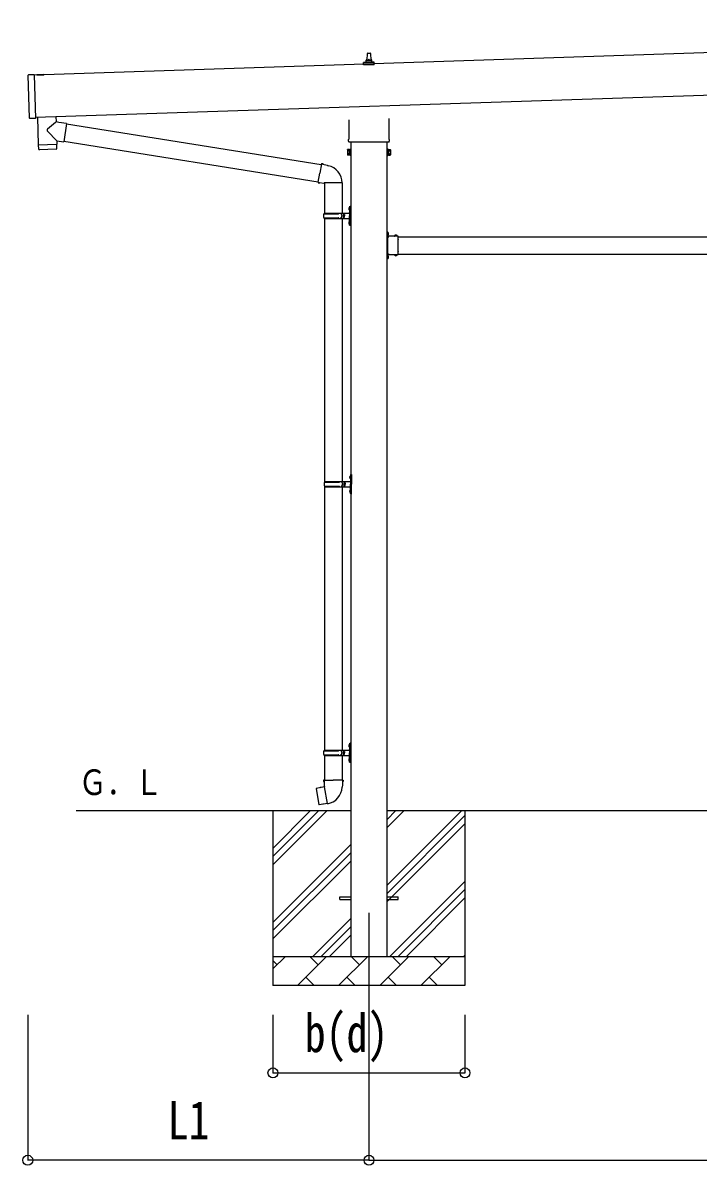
# Model space of a CAD drawing. Units: millimetres, scale not verified. Extents: x -16820 to 16820, y -11880 to 11880.
# Drawn here: x -814 to 1508, y -9415 to -5490 of the extents above; entities that cross this region are included whole.
import ezdxf
from ezdxf.enums import TextEntityAlignment as Align

# ---------------------------------------------------------------- set-up
doc = ezdxf.new("R2010")
doc.units = ezdxf.units.MM
doc.header["$LTSCALE"] = 50
for name, color, linetype in [('0-3_YKK_12', 2, 'Continuous'), ('0-4_YKK_13', 4, 'Continuous'), ('0-5_YKK_A1', 4, 'Continuous'), ('0-6_YKK_D', 6, 'Continuous')]:
    doc.layers.add(name, color=color, linetype=linetype)
doc.styles.add('ＭＳ ゴシック', font='')
doc.styles.get('ＭＳ ゴシック').set_extended_font_data('MS Gothic')

msp = doc.modelspace()

# ---------------------------------------------------------------- linework, layer by layer
at = {"layer": '0-3_YKK_12'}
msp.add_line((376.06, -8548), (376.06, -9048), dxfattribs=at)
at = {"layer": '0-4_YKK_13'}
for p, q in [((370.06, -5618.74), (370.78, -5595.21)), ((371.78, -5594.24), (380.33, -5594.24)), ((381.33, -5595.21), (382.06, -5618.74)), ((357.81, -5634.24), (357.81, -5626.53)), ((394.31, -5634.24), (357.81, -5634.24)), ((358.19, -5625.74), (393.93, -5625.74)), ((358.57, -5625.55), (365.29, -5623.92)), ((365.68, -5623.74), (386.44, -5623.74)), ((366.06, -5622.95), (366.06, -5618.74)), ((367.06, -5618.74), (385.06, -5618.74)), ((386.06, -5622.95), (386.06, -5618.74)), ((393.54, -5625.55), (386.82, -5623.92)), ((394.31, -5634.24), (394.31, -5626.53)), ((-790.15, -5818.04), (-795.08, -5670.12)), ((-775.13, -5668.45), (-794.11, -5669.08)), ((-741.13, -5667.54), (-765.62, -5668.35)), ((-699.66, -5812.44), (-699.05, -5830.62)), ((-663.45, -5835.68), (-672.42, -5898.75)), ((-663.71, -5837.51), (212.19, -5976.96)), ((307.76, -5888.23), (307.76, -5823.68)), ((444.36, -5819.13), (444.36, -5888.23)), ((-696.9, -5895.27), (-728.39, -5862.75)), ((-760.43, -5910.41), (-759.76, -5923.44)), ((-699.16, -5924.37), (-756.67, -5926.29)), ((-755.96, -5909.26), (-755.91, -5910.26)), ((-700.99, -5907.42), (-700.98, -5908.42)), ((-696.9, -5895.27), (-672.42, -5898.75)), ((-696.9, -5895.27), (-696.5, -5907.27)), ((-672.16, -5896.92), (201.77, -6036.06)), ((302.06, -5926.5), (302.82, -5925.19)), ((306.06, -5897), (306.06, -5891.5)), ((443.99, -5900.5), (308.12, -5900.5)), ((446.06, -5891.5), (446.06, -5897)), ((450.06, -5926.5), (449.3, -5925.19)), ((302.06, -5926.5), (302.06, -5943.5)), ((302.06, -5943.5), (302.82, -5944.81)), ((309.06, -5930.09), (302.82, -5930.09)), ((309.06, -5939.91), (302.82, -5939.91)), ((309.06, -5944.81), (302.82, -5944.81)), ((311.56, -5944.2), (309.06, -5944.2)), ((440.56, -5944.2), (443.06, -5944.2)), ((443.06, -5930.09), (449.3, -5930.09)), ((443.06, -5939.91), (449.3, -5939.91)), ((443.06, -5944.81), (449.3, -5944.81)), ((450.06, -5943.5), (449.3, -5944.81)), ((450.06, -5926.5), (450.06, -5943.5)), ((212.51, -5975.15), (206.98, -6006.51)), ((212.51, -5975.15), (213.65, -5973.16)), ((213.65, -5973.16), (217.21, -5973.79)), ((217.21, -5973.79), (217.63, -5976.14)), ((232.14, -5978.96), (233.83, -5980.59)), ((233.83, -5980.59), (235.95, -5981.04)), ((201.45, -6037.88), (206.98, -6006.51)), ((201.45, -6037.88), (201.84, -6040.13)), ((201.45, -6037.88), (206.6, -6038.69)), ((201.84, -6040.13), (205.41, -6040.76)), ((205.41, -6040.76), (206.6, -6038.69)), ((206.6, -6038.69), (221.2, -6041.01)), ((221.2, -6041.01), (223.41, -6040.02)), ((283.71, -6040.42), (222.52, -6040.42)), ((223.56, -6040.42), (223.56, -6144)), ((283.56, -6040.42), (283.56, -6144)), ((309.56, -6121), (312.56, -6119.5)), ((309.56, -6121), (309.56, -6153)), ((312.56, -6119.5), (312.56, -6153)), ((312.56, -6119.5), (313.56, -6119.5)), ((313.56, -6119.5), (313.56, -6153)), ((220.56, -6146), (270.89, -6146)), ((220.56, -6160), (270.89, -6160)), ((221.56, -6144), (307.56, -6144)), ((221.56, -6144), (221.56, -6146)), ((221.56, -6162), (221.56, -6160)), ((280.56, -6144), (280.56, -6148.5)), ((280.56, -6148.5), (282.56, -6148.5)), ((280.56, -6162), (280.56, -6157.5)), ((280.56, -6157.5), (282.56, -6157.5)), ((282.56, -6148.5), (282.56, -6153)), ((282.56, -6157.5), (282.56, -6153)), ((288.56, -6144), (288.56, -6153)), ((288.56, -6148.5), (291.56, -6148.5)), ((288.56, -6162), (288.56, -6153)), ((288.56, -6157.5), (291.56, -6157.5)), ((291.56, -6148.5), (291.56, -6153)), ((291.56, -6157.5), (291.56, -6153)), ((307.26, -6126.85), (309.3, -6127.85)), ((308.53, -6124.85), (309.16, -6124.85)), ((308.53, -6124.85), (308.53, -6133.15)), ((308.53, -6133.15), (309.16, -6133.15)), ((309.16, -6124.85), (309.16, -6133.15)), ((309.16, -6124.85), (309.56, -6125.25)), ((309.16, -6133.15), (309.56, -6132.75)), ((309.3, -6127.85), (309.91, -6129)), ((309.56, -6125.25), (309.56, -6132.75)), ((309.56, -6185), (309.56, -6153)), ((312.56, -6186.5), (312.56, -6153)), ((313.56, -6186.5), (313.56, -6153)), ((221.56, -6162), (307.56, -6162)), ((223.56, -6162), (223.56, -7066.5)), ((283.56, -6162), (283.56, -7066.5)), ((307.26, -6174.85), (309.3, -6175.85)), ((308.53, -6172.85), (309.16, -6172.85)), ((308.53, -6172.85), (308.53, -6181.15)), ((308.53, -6181.15), (309.16, -6181.15)), ((309.16, -6172.85), (309.16, -6181.15)), ((309.16, -6172.85), (309.56, -6173.25)), ((309.16, -6181.15), (309.56, -6180.75)), ((309.3, -6175.85), (309.91, -6177)), ((309.56, -6173.25), (309.56, -6180.75)), ((309.56, -6185), (312.56, -6186.5)), ((312.56, -6186.5), (313.56, -6186.5)), ((440.16, -6207.5), (438.56, -6207.5)), ((438.56, -6212), (440.16, -6212)), ((440.16, -6213), (438.56, -6213)), ((444.26, -6215), (438.56, -6215)), ((440.16, -6217), (438.56, -6217)), ((438.56, -6218), (440.16, -6218)), ((440.16, -6224.46), (440.16, -6207.5)), ((440.16, -6210.97), (440.16, -6219.04)), ((440.16, -6213.87), (442.82, -6212.55)), ((440.16, -6216.13), (442.82, -6217.45)), ((476.56, -6222.9), (440.16, -6222.9)), ((440.56, -6224.5), (443.56, -6224.5)), ((440.56, -6233.29), (440.56, -6226.5)), ((440.56, -6275.29), (440.56, -6234.71)), ((441.02, -6210.27), (440.86, -6210.27)), ((441.02, -6219.74), (440.86, -6219.74)), ((463.82, -6222.04), (463.82, -6222.2)), ((472.59, -6222.9), (464.52, -6222.9)), ((467.43, -6222.9), (466.11, -6220.24)), ((469.68, -6222.9), (471.01, -6220.24)), ((473.29, -6222.04), (473.29, -6222.2)), ((476.56, -6233.29), (476.56, -6222.9)), ((476.56, -6275.29), (476.56, -6234.71)), ((440.56, -6283.5), (440.56, -6276.71)), ((476.56, -6287.1), (476.56, -6276.71)), ((440.16, -6293), (438.56, -6293)), ((440.16, -6297), (438.56, -6297)), ((440.16, -6302.5), (438.56, -6302.5)), ((440.16, -6302.5), (440.16, -6285.54)), ((476.56, -6287.1), (440.16, -6287.1)), ((440.16, -6290.97), (440.16, -6299.04)), ((440.16, -6293.87), (442.82, -6292.55)), ((440.16, -6296.13), (442.82, -6297.45)), ((443.56, -6285.5), (440.56, -6285.5)), ((441.02, -6290.27), (440.86, -6290.27)), ((441.02, -6299.74), (440.86, -6299.74)), ((463.82, -6287.96), (463.82, -6287.8)), ((472.59, -6287.1), (464.52, -6287.1)), ((467.43, -6287.1), (466.11, -6289.76)), ((469.68, -6287.1), (471.01, -6289.76)), ((473.29, -6287.96), (473.29, -6287.8)), ((309.76, -7049.35), (311.8, -7050.35)), ((311.03, -7047.35), (311.66, -7047.35)), ((311.03, -7047.35), (311.03, -7055.65)), ((311.03, -7055.65), (311.66, -7055.65)), ((311.66, -7047.35), (311.66, -7055.65)), ((311.66, -7047.35), (312.06, -7047.75)), ((311.66, -7055.65), (312.06, -7055.25)), ((311.8, -7050.35), (312.41, -7051.5)), ((312.06, -7043.5), (315.06, -7042)), ((312.06, -7043.5), (312.06, -7075.5)), ((312.06, -7047.75), (312.06, -7055.25)), ((315.06, -7042), (315.06, -7075.5)), ((315.06, -7042), (316.06, -7042)), ((316.06, -7042), (316.06, -7075.5)), ((223.06, -7068.5), (273.39, -7068.5)), ((223.06, -7082.5), (273.39, -7082.5)), ((223.56, -7084.49), (223.56, -7989)), ((224.06, -7066.5), (310.06, -7066.5)), ((224.06, -7066.5), (224.06, -7068.5)), ((224.06, -7084.5), (224.06, -7082.5)), ((224.06, -7084.5), (310.06, -7084.5)), ((283.06, -7066.5), (283.06, -7071)), ((283.06, -7071), (285.06, -7071)), ((283.06, -7084.5), (283.06, -7080)), ((283.06, -7080), (285.06, -7080)), ((283.56, -7084.49), (283.56, -7989)), ((285.06, -7071), (285.06, -7075.5)), ((285.06, -7080), (285.06, -7075.5)), ((291.06, -7066.5), (291.06, -7075.5)), ((291.06, -7071), (294.06, -7071)), ((291.06, -7084.5), (291.06, -7075.5)), ((291.06, -7080), (294.06, -7080)), ((294.06, -7071), (294.06, -7075.5)), ((294.06, -7080), (294.06, -7075.5)), ((309.76, -7097.35), (311.8, -7098.35)), ((311.03, -7095.35), (311.66, -7095.35)), ((311.03, -7095.35), (311.03, -7103.65)), ((311.03, -7103.65), (311.66, -7103.65)), ((311.66, -7095.35), (311.66, -7103.65)), ((311.66, -7095.35), (312.06, -7095.75)), ((311.66, -7103.65), (312.06, -7103.25)), ((311.8, -7098.35), (312.41, -7099.5)), ((312.06, -7107.5), (312.06, -7075.5)), ((312.06, -7095.75), (312.06, -7103.25)), ((315.06, -7109), (315.06, -7075.5)), ((316.06, -7109), (316.06, -7075.5)), ((312.06, -7107.5), (315.06, -7109)), ((315.06, -7109), (316.06, -7109)), ((309.56, -7966), (312.56, -7964.5)), ((309.56, -7966), (309.56, -7998)), ((312.56, -7964.5), (312.56, -7998)), ((312.56, -7964.5), (313.56, -7964.5)), ((313.56, -7964.5), (313.56, -7998)), ((220.56, -7991), (270.89, -7991)), ((220.56, -8005), (270.89, -8005)), ((221.56, -7989), (307.56, -7989)), ((221.56, -7989), (221.56, -7991)), ((221.56, -8007), (221.56, -8005)), ((280.56, -7989), (280.56, -7993.5)), ((280.56, -7993.5), (282.56, -7993.5)), ((280.56, -8007), (280.56, -8002.5)), ((280.56, -8002.5), (282.56, -8002.5)), ((282.56, -7993.5), (282.56, -7998)), ((282.56, -8002.5), (282.56, -7998)), ((288.56, -7989), (288.56, -7998)), ((288.56, -7993.5), (291.56, -7993.5)), ((288.56, -8007), (288.56, -7998)), ((288.56, -8002.5), (291.56, -8002.5)), ((291.56, -7993.5), (291.56, -7998)), ((291.56, -8002.5), (291.56, -7998)), ((307.26, -7971.85), (309.3, -7972.85)), ((308.53, -7969.85), (309.16, -7969.85)), ((308.53, -7969.85), (308.53, -7978.15)), ((308.53, -7978.15), (309.16, -7978.15)), ((309.16, -7969.85), (309.16, -7978.15)), ((309.16, -7969.85), (309.56, -7970.25)), ((309.16, -7978.15), (309.56, -7977.75)), ((309.3, -7972.85), (309.91, -7974)), ((309.56, -7970.25), (309.56, -7977.75)), ((309.56, -8030), (309.56, -7998)), ((312.56, -8031.5), (312.56, -7998)), ((313.56, -8031.5), (313.56, -7998)), ((221.56, -8007), (307.56, -8007)), ((223.56, -8007), (223.56, -8091.93)), ((283.56, -8007), (283.56, -8091.93)), ((307.26, -8019.85), (309.3, -8020.85)), ((308.53, -8017.85), (309.16, -8017.85)), ((308.53, -8017.85), (308.53, -8026.15)), ((308.53, -8026.15), (309.16, -8026.15)), ((309.16, -8017.85), (309.16, -8026.15)), ((309.16, -8017.85), (309.56, -8018.25)), ((309.16, -8026.15), (309.56, -8025.75)), ((309.3, -8020.85), (309.91, -8022)), ((309.56, -8018.25), (309.56, -8025.75)), ((309.56, -8030), (312.56, -8031.5)), ((312.56, -8031.5), (313.56, -8031.5)), ((195.1, -8120.38), (194.29, -8121.55)), ((194.29, -8121.55), (203.91, -8176.11)), ((222.97, -8115.13), (195.1, -8120.38)), ((207.84, -8117.78), (207.63, -8118.02)), ((221.71, -8091.93), (219.56, -8092.71)), ((219.56, -8092.71), (219.56, -8096.33)), ((219.56, -8096.33), (221.8, -8097.14)), ((221.71, -8091.93), (253.56, -8091.93)), ((221.71, -8091.93), (221.8, -8097.14)), ((221.8, -8097.14), (222.06, -8111.93)), ((222.06, -8111.93), (223.41, -8113.93)), ((233.32, -8172.42), (223.19, -8114.95)), ((223.21, -8114.13), (223.21, -8114.83)), ((223.41, -8113.93), (223.38, -8113.93)), ((285.41, -8091.93), (253.56, -8091.93)), ((283.75, -8113.87), (283.67, -8116.03)), ((285.06, -8111.93), (283.75, -8113.87)), ((287.56, -8096.33), (285.32, -8097.14)), ((285.41, -8091.93), (287.56, -8092.71)), ((287.56, -8092.71), (287.56, -8096.33)), ((217.93, -8175.02), (217.65, -8174.86)), ((233.62, -8173.19), (233.38, -8172.52)), ((276.06, -8493.5), (313.56, -8493.5)), ((276.06, -8502.5), (276.06, -8493.5)), ((276.06, -8502.5), (313.56, -8502.5)), ((438.56, -8493.5), (476.06, -8493.5)), ((438.56, -8502.5), (476.06, -8502.5)), ((476.06, -8502.5), (476.06, -8493.5))]:
    msp.add_line(p, q, dxfattribs=at)
for points in [[(-775.13, -5668.45), (-770.13, -5818.37), (-789.11, -5819)], [(-765.59, -5669.35), (-741.1, -5668.54), (-741.13, -5667.54)], [(-763.62, -5814.57), (-760.46, -5909.41), (-696.5, -5907.27)], [(-699.05, -5830.62), (-701.14, -5832.39), (-728.36, -5855.42)], [(-663.45, -5835.68), (-689.37, -5832), (-699.05, -5830.62)], [(-696.26, -5921.33), (-696.46, -5908.27), (-760.43, -5910.41)], [(309.06, -5944.81), (309.06, -5925.19), (302.82, -5925.19)], [(309.06, -5944.2), (309.06, -5925.8), (311.56, -5925.8)], [(443.06, -5944.2), (443.06, -5925.8), (440.56, -5925.8)], [(443.06, -5944.81), (443.06, -5925.19), (449.3, -5925.19)], [(212.51, -5975.15), (217.63, -5976.14), (232.14, -5978.96)], [(307.26, -6131.15), (309.3, -6130.15), (309.91, -6129)], [(307.26, -6179.15), (309.3, -6178.15), (309.91, -6177)], [(438.56, -6222.5), (438.56, -6216.5), (438.56, -6213.5), (438.56, -6207.5)], [(440.56, -6226.5), (443.56, -6226.5), (443.56, -6222.9)], [(438.56, -6302.5), (438.56, -6296.5), (438.56, -6293.5), (438.56, -6287.5)], [(440.56, -6283.5), (443.56, -6283.5), (443.56, -6287.1)], [(309.76, -7053.65), (311.8, -7052.65), (312.41, -7051.5)], [(309.76, -7101.65), (311.8, -7100.65), (312.41, -7099.5)], [(307.26, -7976.15), (309.3, -7975.15), (309.91, -7974)], [(307.26, -8024.15), (309.3, -8023.15), (309.91, -8022)], [(210.09, -8117.56), (209.81, -8117.4), (207.84, -8117.78)], [(285.41, -8091.93), (285.32, -8097.14), (285.06, -8111.93)], [(233.05, -8172.33), (205.07, -8176.93), (203.91, -8176.11)], [(220.12, -8174.46), (219.91, -8174.69), (217.93, -8175.02)]]:
    msp.add_lwpolyline(points, dxfattribs=at)
for points in [[(311.56, -5945.5), (311.56, -5924.5), (313.56, -5924.5), (313.56, -5945.5)], [(440.56, -5945.5), (440.56, -5924.5), (438.56, -5924.5), (438.56, -5945.5)]]:
    msp.add_lwpolyline(points, close=True, dxfattribs=at)
for centre, radius, start, end in [((371.78, -5595.24), 1, 90, 178.60509), ((380.33, -5595.24), 1, 1.39491, 90), ((358.81, -5626.53), 1, 103.62699, 180), ((365.06, -5622.95), 1, 283.62699, 0), ((370.14, -5619.37), 4.13, 90, 171.17633), ((367.06, -5619.74), 1, 90, 180), ((379.39, -5618.74), 4.83, 133.60282, 180), ((372.72, -5618.74), 4.83, 0, 46.39718), ((381.97, -5619.37), 4.13, 8.82367, 90), ((385.06, -5619.74), 1, 0, 90), ((387.06, -5622.95), 1, 180, 256.37301), ((393.31, -5626.53), 1, 0, 76.37301), ((-794.08, -5670.08), 1, 91.90915, 181.90915), ((-789.15, -5818), 1, 181.90915, 271.90915), ((-724.97, -5859.1), 5, 132.56466, 226.88314), ((-756.77, -5923.29), 3, 182.90915, 271.95747), ((-699.26, -5921.37), 3, 271.90915, 0.90915), ((306.4, -5927.64), 4.34, 145.61575, 214.38425), ((310.06, -5891.5), 4, 125.09963, 180), ((310.06, -5897), 4, 180, 194.47751), ((310.06, -5897), 4, 194.47751, 241.04498), ((442.06, -5897), 4, 298.95502, 345.52249), ((442.06, -5891.5), 4, 0, 54.90037), ((442.06, -5897), 4, 345.52249, 0), ((445.71, -5927.64), 4.34, 325.61575, 34.38425), ((306.4, -5942.36), 4.34, 145.61575, 214.38425), ((318.3, -5935), 16.24, 162.41205, 197.58795), ((433.82, -5935), 16.24, 342.41205, 17.58795), ((445.71, -5942.36), 4.34, 325.61575, 34.38425), ((223.41, -6040.02), 60.3, 359.62495, 78), ((269.31, -6153), 49.25, 171.82876, 180.00002), ((269.31, -6153), 49.25, 180.00002, 188.17127), ((270.89, -6144), 2, 270, 359.99998), ((270.89, -6162), 2, 0.00005, 90.00004), ((312.86, -6129), 6, 136.21765, 223.78235), ((307.56, -6142), 2, 270, 359.99998), ((312.86, -6177), 6, 136.21765, 223.78235), ((307.56, -6164), 2, 0.00005, 90.00004), ((440.56, -6222.5), 2, 180, 270), ((440.86, -6210.97), 0.7, 90, 180), ((440.86, -6219.04), 0.7, 180, 270), ((439.86, -6234), 1, 314.427, 45.573), ((441.02, -6211.13), 0.862, 39.12355, 90), ((441.02, -6218.87), 0.862, 270, 320.87645), ((436.26, -6215), 7, 0, 39.12355), ((436.26, -6215), 7, 320.87645, 0), ((464.68, -6222.04), 0.862, 129.12355, 180), ((464.52, -6222.2), 0.7, 180, 270), ((468.56, -6226.8), 7, 90, 129.12355), ((468.56, -6226.8), 7, 50.87645, 90), ((472.59, -6222.2), 0.7, 270, 0), ((472.43, -6222.04), 0.862, 0, 50.87645), ((477.26, -6234), 1, 134.427, 225.573), ((439.86, -6276), 1, 314.427, 45.573), ((477.26, -6276), 1, 134.427, 225.573), ((440.56, -6287.5), 2, 90, 180), ((440.86, -6290.97), 0.7, 90, 180), ((440.86, -6299.04), 0.7, 180, 270), ((441.02, -6291.13), 0.862, 39.12355, 90), ((441.02, -6298.87), 0.862, 270, 320.87645), ((436.26, -6295), 7, 0, 39.12355), ((436.26, -6295), 7, 320.87645, 0), ((464.52, -6287.8), 0.7, 90, 180), ((464.68, -6287.96), 0.862, 180, 230.87645), ((468.56, -6283.2), 7, 230.87645, 270), ((468.56, -6283.2), 7, 270, 309.12355), ((472.59, -6287.8), 0.7, 0, 90), ((472.43, -6287.96), 0.862, 309.12355, 0), ((315.36, -7051.5), 6, 136.21765, 223.78235), ((310.06, -7064.5), 2, 270, 359.99998), ((271.81, -7075.5), 49.25, 171.82876, 180.00002), ((271.81, -7075.5), 49.25, 180.00002, 188.17127), ((273.39, -7066.5), 2, 270, 359.99998), ((273.39, -7084.5), 2, 0.00005, 90.00004), ((315.36, -7099.5), 6, 136.21765, 223.78235), ((310.06, -7086.5), 2, 0.00005, 90.00004), ((269.31, -7998), 49.25, 171.82876, 180.00002), ((269.31, -7998), 49.25, 180.00002, 188.17127), ((270.89, -7989), 2, 270, 359.99998), ((270.89, -8007), 2, 0.00005, 90.00004), ((312.86, -7974), 6, 136.21765, 223.78235), ((307.56, -7987), 2, 270, 359.99998), ((312.86, -8022), 6, 136.21765, 223.78235), ((307.56, -8009), 2, 0.00005, 90.00004), ((222.91, -8114.83), 0.3, 280.66842, 0), ((223.41, -8114.13), 0.2, 100, 180), ((223.41, -8113.93), 60.3, 279.96938, 358), ((233.1, -8172.63), 0.3, 20, 99.33158), ((233.81, -8173.12), 0.2, 200, 279.96938)]:
    msp.add_arc(centre, radius, start, end, dxfattribs=at)
at = {"layer": '0-5_YKK_A1'}
for p, q in [((4616.93, -5490.17), (-775.08, -5669.87)), ((-770.25, -5814.79), (4621.76, -5635.06)), ((313.56, -5900.5), (313.56, -8698)), ((438.56, -8698), (438.56, -5900.5)), ((476.56, -6225), (3375.56, -6225)), ((443.56, -6285), (439.06, -6285)), ((476.56, -6285), (3375.56, -6285)), ((313.56, -8198), (-630.6, -8198)), ((46.06, -8198), (46.06, -8798)), ((46.06, -8383.05), (231.11, -8198)), ((46.06, -8354.77), (202.82, -8198)), ((46.06, -8326.48), (174.54, -8198)), ((3413.56, -8198), (438.56, -8198)), ((438.56, -8453.1), (693.66, -8198)), ((438.56, -8255.11), (495.67, -8198)), ((438.56, -8226.82), (467.38, -8198)), ((706.06, -8198), (706.06, -8798)), ((438.56, -8481.38), (706.06, -8213.88)), ((438.56, -8509.67), (706.06, -8242.17)), ((46.06, -8581.04), (313.56, -8313.54)), ((46.06, -8609.32), (313.56, -8341.82)), ((46.06, -8637.61), (313.56, -8370.11)), ((448.22, -8698), (706.06, -8440.16)), ((476.5, -8698), (706.06, -8468.44)), ((504.78, -8698), (706.06, -8496.73)), ((183.66, -8698), (313.56, -8568.1)), ((211.94, -8698), (313.56, -8596.38)), ((240.23, -8698), (313.56, -8624.67)), ((46.06, -8698), (706.06, -8698)), ((46.06, -8740.89), (88.95, -8698)), ((60.4, -8726.55), (46.06, -8712.21)), ((130.37, -8798), (230.37, -8698)), ((201.82, -8726.55), (173.27, -8698)), ((271.79, -8798), (371.79, -8698)), ((343.24, -8726.55), (314.69, -8698)), ((413.22, -8798), (513.22, -8698)), ((484.66, -8726.55), (456.11, -8698)), ((554.64, -8798), (654.64, -8698)), ((626.08, -8726.55), (597.53, -8698)), ((702.77, -8698), (706.06, -8694.72)), ((158.93, -8769.45), (187.48, -8798)), ((300.35, -8769.45), (328.9, -8798)), ((441.77, -8769.45), (470.32, -8798)), ((583.19, -8769.45), (611.74, -8798)), ((706.06, -8798), (46.06, -8798))]:
    msp.add_line(p, q, dxfattribs=at)
msp.add_lwpolyline([(443.56, -6225), (439.06, -6225), (439.06, -6285)], dxfattribs=at)
at = {"layer": '0-6_YKK_D'}
for p, q in [((-796.58, -8898), (-796.58, -9399)), ((46.06, -8898), (46.06, -9099)), ((376.06, -8898), (376.06, -9399)), ((376.06, -8898), (376.06, -9399)), ((706.06, -8898), (706.06, -9099)), ((46.06, -9098), (706.06, -9098)), ((376.06, -9398), (-796.58, -9398)), ((376.06, -9398), (3476.06, -9398))]:
    msp.add_line(p, q, dxfattribs=at)
for centre in [(46.06, -9098), (706.06, -9098), (-796.58, -9398), (376.06, -9398), (376.06, -9398)]:
    msp.add_circle(centre, 17, dxfattribs=at)

# ---------------------------------------------------------------- texts
at = {"layer": '0-5_YKK_A1', "style": 'ＭＳ ゴシック', "width": 0.8}
msp.add_text('Ｇ．Ｌ', height=87.98, dxfattribs=at).set_placement((-621.47, -8169.55), align=Align.BOTTOM_LEFT)
at = {"layer": '0-6_YKK_D', "style": 'ＭＳ ゴシック', "width": 0.8}
for s, p in [('b(d)', (155.26, -9066)), ('L1', (-315.86, -9366))]:
    msp.add_text(s, height=132, dxfattribs=at).set_placement(p, align=Align.BOTTOM_LEFT)

doc.saveas('drawing.dxf')
